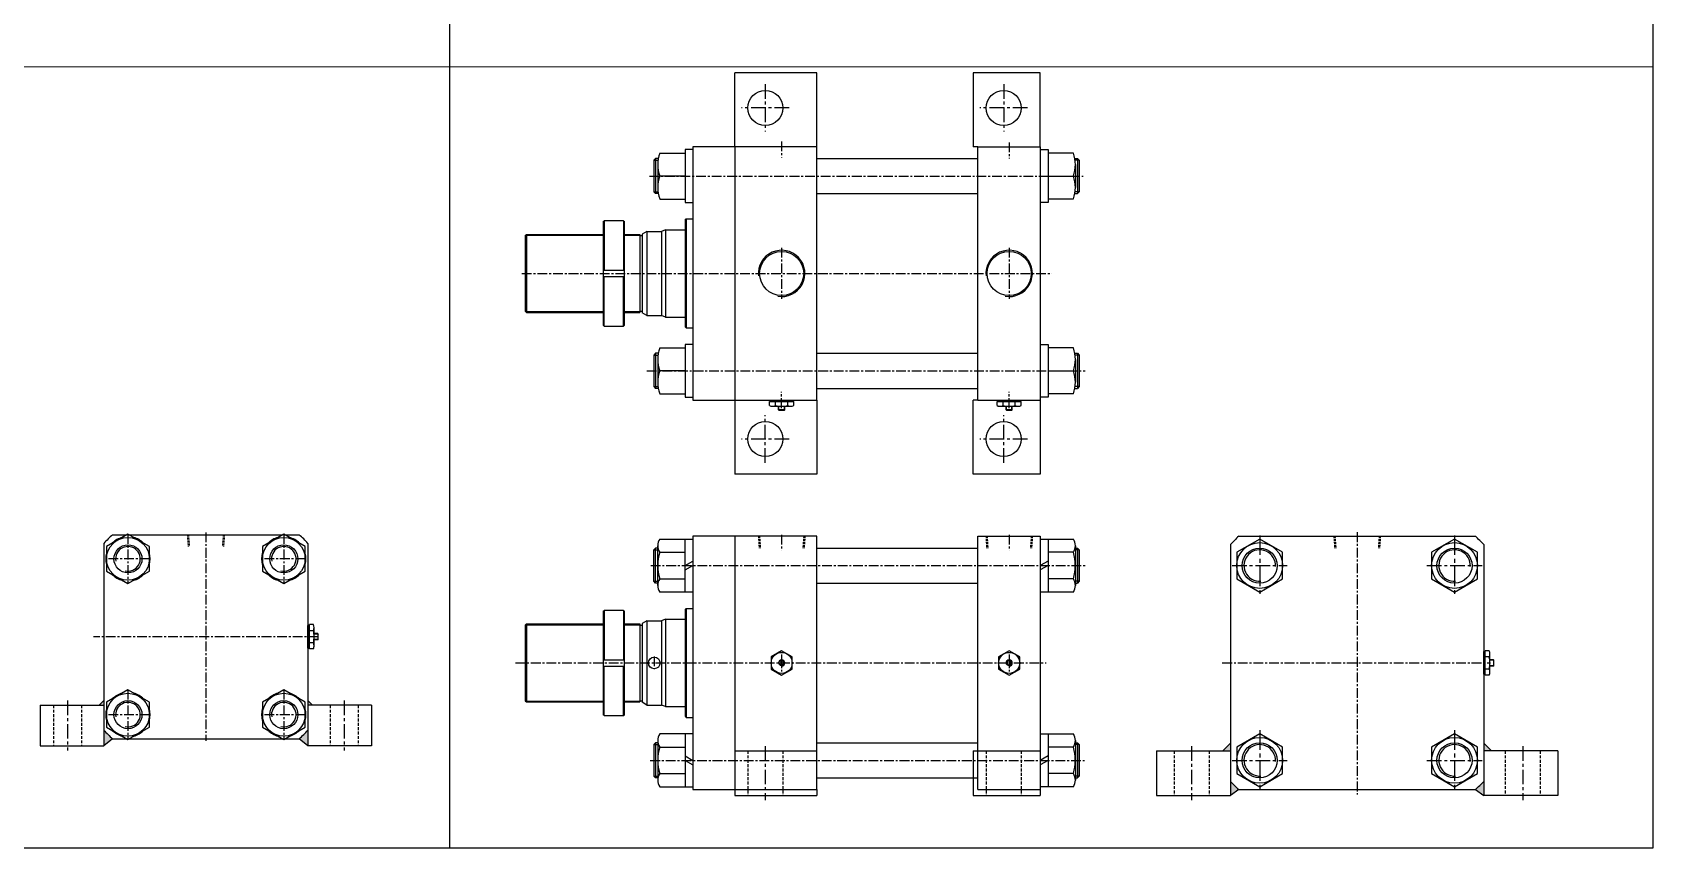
# Model space of a CAD drawing. Extents: x -819 to 7103, y -1 to 3511.
# Drawn here: x 5022 to 7103, y -1 to 1047 of the extents above; entities that cross this region are included whole.
import ezdxf

# ---------------------------------------------------------------- set-up
doc = ezdxf.new("R2010")
doc.units = 0
doc.header["$LTSCALE"] = 10
doc.header["$MEASUREMENT"] = 0
for name, pattern in [('CENTER', [2, 1.25, -0.25, 0.25, -0.25]), ('CENTERX2', [4, 2.5, -0.5, 0.5, -0.5]), ('HIDDEN', [0.375, 0.25, -0.125]), ('HIDDENX2', [0.75, 0.5, -0.25])]:
    doc.linetypes.add(name, pattern=pattern)
doc.layers.get('0').update_dxf_attribs({"linetype": 'CONTINUOUS'})
for name, color, linetype in [('CEN', 1, 'CENTERX2'), ('HID', 2, 'HIDDENX2'), ('ML', 7, 'CONTINUOUS')]:
    doc.layers.add(name, color=color, linetype=linetype)

msp = doc.modelspace()

# ---------------------------------------------------------------- hatches: boundary and pattern name
at = {"layer": 'ML'}
h = msp.add_hatch(color=256, dxfattribs=at)
h.paths.add_polyline_path([(5375.7, 189.1), (5375.7, 183.1), (5381.7, 183.1)])
h.paths.add_polyline_path([(5375.7, 151.3, -0.022376), (5364.4, 140.1), (5375.7, 131.1)])
h.paths.add_polyline_path([(5113.7, 151.3), (5113.7, 131.1), (5124.9, 140.1, -0.022376)])
h.paths.add_polyline_path([(5113.7, 189.1), (5107.7, 183.1), (5113.7, 183.1)])
h = msp.add_hatch(color=256, dxfattribs=at)
h.paths.add_polyline_path([(6884.8, 134.5), (6884.8, 124.5), (6894.8, 124.5)])
h.paths.add_polyline_path([(6884.8, 85.5, -0.01671), (6874.2, 75), (6884.8, 67.5)])
h.paths.add_polyline_path([(6570.3, 75, -0.01671), (6559.8, 85.5), (6559.8, 67.5)])
h.paths.add_polyline_path([(6559.8, 134.5), (6549.8, 124.5), (6559.8, 124.5)])

# ---------------------------------------------------------------- linework, layer by layer
at = {"color": 7, "linetype": 'Continuous'}
for p, q in [((5968.1, 567.9), (5968.1, 572.9)), ((5968.1, 572.9), (5974.4, 572.9)), ((5969.1, 572.9), (5969.1, 574.9)), ((5969.1, 574.9), (5998.3, 574.9)), ((5971.3, 566.9), (5996.1, 566.9)), ((5974.4, 572.9), (5999.3, 572.9)), ((5975.9, 567.9), (5975.9, 572.9)), ((5979.7, 567.1), (5979.7, 567.1)), ((5979.7, 562.4), (5979.7, 566.9)), ((5979.7, 562.4), (5980.2, 561.9)), ((5987.7, 562.4), (5979.7, 562.4)), ((5980.2, 561.9), (5987.2, 561.9)), ((5987.7, 562.4), (5987.2, 561.9)), ((5987.7, 562.4), (5987.7, 566.9)), ((5991.5, 567.9), (5991.5, 572.9)), ((5998.3, 572.9), (5998.3, 574.9)), ((5999.3, 567.9), (5999.3, 572.9)), ((6260.1, 567.9), (6260.1, 572.9)), ((6260.1, 572.9), (6266.4, 572.9)), ((6261.1, 572.9), (6261.1, 574.9)), ((6261.1, 574.9), (6290.3, 574.9)), ((6263.3, 566.9), (6288.1, 566.9)), ((6266.4, 572.9), (6291.3, 572.9)), ((6267.9, 567.9), (6267.9, 572.9)), ((6271.7, 567.1), (6271.7, 567.1)), ((6271.7, 562.4), (6271.7, 566.9)), ((6271.7, 562.4), (6272.2, 561.9)), ((6279.7, 562.4), (6271.7, 562.4)), ((6272.2, 561.9), (6279.2, 561.9)), ((6279.7, 562.4), (6279.2, 561.9)), ((6279.7, 562.4), (6279.7, 566.9)), ((6283.5, 567.9), (6283.5, 572.9)), ((6290.3, 572.9), (6290.3, 574.9)), ((6291.3, 567.9), (6291.3, 572.9)), ((5375.7, 256.5), (5375.7, 285.7)), ((5377.7, 285.7), (5375.7, 285.7)), ((5382.7, 286.7), (5377.7, 286.7)), ((5377.7, 261.8), (5377.7, 286.7)), ((5382.7, 278.9), (5377.7, 278.9)), ((5383.7, 258.7), (5383.7, 283.5)), ((5388.2, 275.1), (5383.7, 275.1)), ((5388.2, 275.1), (5388.7, 274.6)), ((5388.2, 275.1), (5388.2, 267.1)), ((5388.7, 267.6), (5388.7, 274.6)), ((5377.7, 256.5), (5375.7, 256.5)), ((5382.7, 263.3), (5377.7, 263.3)), ((5377.7, 255.5), (5377.7, 261.8)), ((5382.7, 255.5), (5377.7, 255.5)), ((5383.4, 267.1), (5383.4, 267.1)), ((5388.2, 267.1), (5383.7, 267.1)), ((5388.2, 267.1), (5388.7, 267.6)), ((6884.8, 222.9), (6884.8, 252.1)), ((6886.8, 252.1), (6884.8, 252.1)), ((6891.8, 253.1), (6886.8, 253.1)), ((6886.8, 228.3), (6886.8, 253.1)), ((6892.8, 225.1), (6892.8, 249.9)), ((6891.8, 245.3), (6886.8, 245.3)), ((6891.8, 229.7), (6886.8, 229.7)), ((6892.5, 233.5), (6892.5, 233.5)), ((6897.3, 241.5), (6892.8, 241.5)), ((6897.3, 233.5), (6892.8, 233.5)), ((6897.3, 241.5), (6897.8, 241)), ((6897.3, 241.5), (6897.3, 233.5)), ((6897.3, 233.5), (6897.8, 234)), ((6897.8, 234), (6897.8, 241)), ((6886.8, 222.9), (6884.8, 222.9)), ((6886.8, 221.9), (6886.8, 228.3)), ((6891.8, 221.9), (6886.8, 221.9))]:
    msp.add_line(p, q, dxfattribs=at)
for points in [[(5970.2, 229.7), (5983.7, 221.9), (5997.2, 229.7), (5997.2, 245.3), (5983.7, 253.1), (5970.2, 245.3)], [(6262.2, 229.7), (6275.7, 221.9), (6289.2, 229.7), (6289.2, 245.3), (6275.7, 253.1), (6262.2, 245.3)], [(5982.2, 240), (5980.8, 237.5), (5982.2, 235), (5985.1, 235), (5986.6, 237.5), (5985.1, 240)], [(6274.2, 240), (6272.8, 237.5), (6274.2, 235), (6277.1, 235), (6278.6, 237.5), (6277.1, 240)]]:
    msp.add_lwpolyline(points, close=True, dxfattribs=at)
for centre, radius in [((5983.7, 237.5), 13.5), ((6275.7, 237.5), 13.5), ((5983.7, 237.5), 3.5), ((6275.7, 237.5), 3.5)]:
    msp.add_circle(centre, radius, dxfattribs=at)
for centre, radius, start, end in [((5971.3, 572.5), 5.62, 235.6158, 270), ((5972, 575.1), 8.22, 241.7006, 298.2994), ((5983.7, 598.2), 31.3, 255.6172, 270.0141), ((5983.7, 598.2), 31.3, 269.9859, 284.3828), ((5995.4, 575.1), 8.22, 241.7006, 298.2994), ((6263.3, 572.5), 5.62, 235.6158, 270), ((6264, 575.1), 8.22, 241.7006, 298.2994), ((6275.7, 598.2), 31.3, 255.6172, 270.0141), ((6275.7, 598.2), 31.3, 269.9859, 284.3828), ((6287.4, 575.1), 8.22, 241.7006, 298.2994), ((5375.4, 282.8), 8.22, 331.7006, 28.2994), ((5352.3, 271.1), 31.3, 359.9859, 14.3828), ((5352.3, 271.1), 31.3, 345.6172, 0.0141), ((5375.4, 259.4), 8.22, 331.7006, 28.2994), ((5378, 258.7), 5.62, 325.6158, 0), ((6884.5, 249.2), 8.22, 331.7006, 28.2994), ((6861.4, 237.5), 31.3, 359.9859, 14.3828), ((6861.4, 237.5), 31.3, 345.6172, 0.0141), ((6884.5, 225.8), 8.22, 331.7006, 28.2994), ((6887.1, 225.1), 5.62, 325.6158, 0)]:
    msp.add_arc(centre, radius, start, end, dxfattribs=at)
at = {"layer": 'CEN', "color": 1, "linetype": 'CENTER', "ltscale": 1.5}
for p, q in [((5962.7, 980.4), (5962.7, 919.4)), ((6268.7, 980.4), (6268.7, 919.4)), ((5993.2, 949.9), (5932.2, 949.9)), ((6299.2, 949.9), (6238.2, 949.9)), ((5962.7, 494.4), (5962.7, 555.4)), ((6268.7, 494.4), (6268.7, 555.4)), ((5993.2, 524.9), (5932.2, 524.9)), ((6299.2, 524.9), (6238.2, 524.9)), ((5067.2, 189.1), (5067.2, 125.1)), ((5422.2, 189.1), (5422.2, 125.1)), ((5962.7, 130.5), (5962.7, 61.5)), ((6509.8, 130.5), (6509.8, 61.5)), ((6934.8, 130.5), (6934.8, 61.5))]:
    msp.add_line(p, q, dxfattribs=at)
at = {"layer": 'CEN', "color": 7, "linetype": 'Continuous', "ltscale": 1.5}
msp.add_line((6229.7, 124.5), (6229.7, 67.5), dxfattribs=at)
at = {"layer": 'HID', "color": 6, "linetype": 'HIDDEN', "ltscale": 1.5}
for p, q in [((5049.2, 183.1), (5049.2, 131.1)), ((5085.2, 183.1), (5085.2, 131.1)), ((5404.2, 183.1), (5404.2, 131.1)), ((5440.2, 183.1), (5440.2, 131.1)), ((5940.2, 124.5), (5940.2, 67.5)), ((5985.2, 124.5), (5985.2, 67.5)), ((6246.2, 124.5), (6246.2, 67.5)), ((6291.2, 124.5), (6291.2, 67.5)), ((6487.3, 124.5), (6487.3, 67.5)), ((6532.3, 124.5), (6532.3, 67.5)), ((6912.3, 124.5), (6912.3, 67.5)), ((6957.3, 124.5), (6957.3, 67.5))]:
    msp.add_line(p, q, dxfattribs=at)
at = {"layer": 'ML'}
for p, q in [((6028.7, 994.9), (5923.7, 994.9)), ((5923.7, 899.9), (5923.7, 994.9)), ((6028.7, 899.9), (6028.7, 994.9)), ((6315.7, 994.9), (6229.7, 994.9)), ((6229.7, 994.9), (6229.7, 899.9)), ((6315.7, 899.9), (6315.7, 994.9)), ((5859.7, 896.4), (5859.7, 828.4)), ((5869.7, 896.4), (5859.7, 896.4)), ((6028.7, 899.9), (5869.7, 899.9)), ((5869.7, 899.9), (5869.7, 574.9)), ((5923.7, 899.9), (5923.7, 574.9)), ((6028.7, 574.9), (6028.7, 899.9)), ((6235.7, 899.9), (6229.7, 899.9)), ((6235.7, 574.9), (6235.7, 899.9)), ((6235.7, 899.9), (6315.7, 899.9)), ((6315.7, 899.9), (6315.7, 574.9)), ((6315.7, 896.4), (6325.7, 896.4)), ((6325.7, 896.4), (6325.7, 828.4)), ((5821.9, 884.9), (5819.7, 882.6)), ((5819.7, 882.6), (5819.7, 842.1)), ((5821.9, 884.9), (5821.9, 839.9)), ((5825.4, 884.9), (5821.9, 884.9)), ((5824.7, 877.1), (5824.7, 847.7)), ((5827.2, 891.8), (5859.7, 891.8)), ((6358.2, 891.8), (6325.7, 891.8)), ((6360, 884.9), (6363.4, 884.9)), ((6360.7, 877.1), (6360.7, 847.7)), ((6363.4, 884.9), (6363.4, 839.9)), ((6363.4, 884.9), (6365.7, 882.6)), ((6365.7, 882.6), (6365.7, 842.1)), ((5859.7, 862.4), (5827.2, 862.4)), ((6325.7, 862.4), (6358.2, 862.4)), ((5819.7, 842.1), (5821.9, 839.9)), ((5825.4, 839.9), (5821.9, 839.9)), ((5827.2, 832.9), (5859.7, 832.9)), ((6358.2, 832.9), (6325.7, 832.9)), ((6360, 839.9), (6363.4, 839.9)), ((6365.7, 842.1), (6363.4, 839.9)), ((5859.7, 828.4), (5869.7, 828.4)), ((6325.7, 828.4), (6315.7, 828.4)), ((5754.8, 803.9), (5755.8, 804.9)), ((5754.8, 803.9), (5754.8, 670.9)), ((5755.8, 804.9), (5755.8, 741.4)), ((5780.8, 804.9), (5755.8, 804.9)), ((5780.8, 804.9), (5780.8, 741.4)), ((5780.8, 804.9), (5781.8, 803.9)), ((5781.8, 670.9), (5781.8, 803.9)), ((5810.7, 791.4), (5804.7, 787.9)), ((5810.7, 791.4), (5810.7, 683.4)), ((5810.7, 791.4), (5829.7, 791.4)), ((5834.7, 793.4), (5829.7, 791.4)), ((5829.7, 791.4), (5829.7, 683.4)), ((5834.7, 793.4), (5834.7, 681.4)), ((5834.7, 793.4), (5859.7, 793.4)), ((5859.7, 805.9), (5861.2, 807.4)), ((5859.7, 805.9), (5859.7, 668.9)), ((5861.2, 807.4), (5861.2, 667.4)), ((5861.2, 807.4), (5869.7, 807.4)), ((5654.7, 785.9), (5656.2, 787.4)), ((5654.7, 785.9), (5654.7, 688.9)), ((5656.2, 787.4), (5754.8, 787.4)), ((5656.2, 787.4), (5656.2, 687.4)), ((5781.8, 787.4), (5801.7, 787.4)), ((5801.7, 787.4), (5801.7, 687.4)), ((5801.7, 785.9), (5804.7, 785.9)), ((5804.7, 787.9), (5804.7, 686.8)), ((5754.8, 741.4), (5781.8, 741.4)), ((5754.8, 733.4), (5781.8, 733.4)), ((5755.8, 669.9), (5755.8, 733.4)), ((5780.8, 669.9), (5780.8, 733.4)), ((5654.7, 688.9), (5656.2, 687.4)), ((5656.2, 687.4), (5754.8, 687.4)), ((5781.8, 687.4), (5801.7, 687.4)), ((5801.7, 688.9), (5804.7, 688.9)), ((5810.7, 683.4), (5804.7, 686.8)), ((5755.8, 669.9), (5754.8, 670.9)), ((5755.8, 669.9), (5780.8, 669.9)), ((5780.8, 669.9), (5781.8, 670.9)), ((5810.7, 683.4), (5829.7, 683.4)), ((5834.7, 681.4), (5829.7, 683.4)), ((5834.7, 681.4), (5859.7, 681.4)), ((5859.7, 668.9), (5861.2, 667.4)), ((5861.2, 667.4), (5869.7, 667.4)), ((5859.7, 646.4), (5859.7, 578.4)), ((5869.7, 646.4), (5859.7, 646.4)), ((6315.7, 646.4), (6325.7, 646.4)), ((6325.7, 646.4), (6325.7, 578.4)), ((5821.9, 634.9), (5819.7, 632.6)), ((5819.7, 632.6), (5819.7, 592.1)), ((5821.9, 634.9), (5821.9, 589.9)), ((5825.4, 634.9), (5821.9, 634.9)), ((5824.7, 627.1), (5824.7, 597.7)), ((5827.2, 641.8), (5859.7, 641.8)), ((6358.2, 641.8), (6325.7, 641.8)), ((6360, 634.9), (6363.4, 634.9)), ((6360.7, 627.1), (6360.7, 597.7)), ((6363.4, 634.9), (6363.4, 589.9)), ((6363.4, 634.9), (6365.7, 632.6)), ((6365.7, 632.6), (6365.7, 592.1)), ((5859.7, 612.4), (5827.2, 612.4)), ((6325.7, 612.4), (6358.2, 612.4)), ((5819.7, 592.1), (5821.9, 589.9)), ((5825.4, 589.9), (5821.9, 589.9)), ((5827.2, 582.9), (5859.7, 582.9)), ((6358.2, 582.9), (6325.7, 582.9)), ((6360, 589.9), (6363.4, 589.9)), ((6365.7, 592.1), (6363.4, 589.9)), ((5859.7, 578.4), (5869.7, 578.4)), ((5869.7, 574.9), (6028.7, 574.9)), ((5923.7, 574.9), (5923.7, 479.9)), ((6028.7, 574.9), (6028.7, 479.9)), ((6229.7, 479.9), (6229.7, 574.9)), ((6235.7, 574.9), (6229.7, 574.9)), ((6235.7, 574.9), (6315.7, 574.9)), ((6325.7, 578.4), (6315.7, 578.4)), ((6315.7, 574.9), (6315.7, 479.9)), ((6028.7, 479.9), (5923.7, 479.9)), ((6315.7, 479.9), (6229.7, 479.9)), ((5124.9, 402.1), (5143.3, 402.1)), ((5146, 402.1), (5343.3, 402.1)), ((5346, 402.1), (5364.4, 402.1)), ((5827.2, 396.5), (5869.7, 396.5)), ((5859.7, 328.5), (5859.7, 396.5)), ((6028.7, 400), (5869.7, 400)), ((5869.7, 400), (5869.7, 75)), ((5923.7, 400), (5923.7, 75)), ((6028.7, 400), (5923.7, 400)), ((6028.7, 75), (6028.7, 400)), ((6235.7, 75), (6235.7, 400)), ((6235.7, 400), (6315.7, 400)), ((6315.7, 400), (6315.7, 75)), ((6315.7, 396.5), (6358.2, 396.5)), ((6325.7, 396.5), (6325.7, 328.5)), ((6570.3, 400), (6874.2, 400)), ((5113.7, 390.8), (5113.7, 151.3)), ((5113.7, 390.8), (5113.7, 131.1)), ((5375.7, 390.8), (5375.7, 151.3)), ((5375.7, 390.8), (5375.7, 131.1)), ((5819.7, 382.8), (5821.9, 385)), ((5819.7, 342.3), (5819.7, 382.8)), ((5821.9, 340), (5821.9, 385)), ((5824.7, 385), (5821.9, 385)), ((5824.7, 337), (5824.7, 388)), ((5827.2, 379.5), (5859.7, 379.5)), ((6358.2, 379.5), (6325.7, 379.5)), ((6360.7, 388), (6360.7, 337)), ((6360.7, 385), (6363.4, 385)), ((6363.4, 385), (6363.4, 340)), ((6363.4, 385), (6365.7, 382.8)), ((6365.7, 382.8), (6365.7, 342.3)), ((6559.8, 389.5), (6559.8, 85.5)), ((6559.8, 389.5), (6559.8, 67.5)), ((6884.8, 389.5), (6884.8, 85.5)), ((6884.8, 389.5), (6884.8, 67.5)), ((5859.7, 362.5), (5869.7, 368.3)), ((5859.7, 356.8), (5869.7, 362.5)), ((6325.7, 368.3), (6315.7, 362.5)), ((6325.7, 362.5), (6315.7, 356.8)), ((5821.9, 340), (5819.7, 342.3)), ((5824.7, 340), (5821.9, 340)), ((5827.2, 345.5), (5859.7, 345.5)), ((6358.2, 345.5), (6325.7, 345.5)), ((6360.7, 340), (6363.4, 340)), ((6365.7, 342.3), (6363.4, 340)), ((5869.7, 328.5), (5827.2, 328.5)), ((6358.2, 328.5), (6315.7, 328.5)), ((5754.8, 304), (5755.8, 305)), ((5754.8, 304), (5754.8, 171)), ((5755.8, 305), (5755.8, 241.5)), ((5780.8, 305), (5755.8, 305)), ((5780.8, 305), (5780.8, 241.5)), ((5780.8, 305), (5781.8, 304)), ((5781.8, 171), (5781.8, 304)), ((5810.7, 291.5), (5804.7, 288.1)), ((5810.7, 291.5), (5829.7, 291.5)), ((5810.7, 291.5), (5810.7, 183.5)), ((5834.7, 293.5), (5829.7, 291.5)), ((5829.7, 291.5), (5829.7, 183.5)), ((5834.7, 293.5), (5859.7, 293.5)), ((5834.7, 293.5), (5834.7, 181.5)), ((5859.7, 306), (5861.2, 307.5)), ((5859.7, 306), (5859.7, 169)), ((5861.2, 307.5), (5861.2, 167.5)), ((5861.2, 307.5), (5869.7, 307.5)), ((5654.7, 286), (5656.2, 287.5)), ((5654.7, 286), (5654.7, 189)), ((5656.2, 287.5), (5754.8, 287.5)), ((5656.2, 287.5), (5656.2, 187.5)), ((5781.8, 287.5), (5801.7, 287.5)), ((5801.7, 287.5), (5801.7, 187.5)), ((5801.7, 286), (5804.7, 286)), ((5804.7, 288.1), (5804.7, 187)), ((5754.8, 241.5), (5781.8, 241.5)), ((5754.8, 233.5), (5781.8, 233.5)), ((5755.8, 170), (5755.8, 233.5)), ((5780.8, 170), (5780.8, 233.5)), ((5113.7, 189.1), (5107.7, 183.1)), ((5375.7, 189.1), (5381.7, 183.1)), ((5654.7, 189), (5656.2, 187.5)), ((5656.2, 187.5), (5754.8, 187.5)), ((5781.8, 187.5), (5801.7, 187.5)), ((5801.7, 189), (5804.7, 189)), ((5032.2, 183.1), (5113.7, 183.1)), ((5032.2, 183.1), (5032.2, 131.1)), ((5457.2, 183.1), (5375.7, 183.1)), ((5457.2, 183.1), (5457.2, 131.1)), ((5755.8, 170), (5754.8, 171)), ((5755.8, 170), (5780.8, 170)), ((5780.8, 170), (5781.8, 171)), ((5810.7, 183.5), (5804.7, 187)), ((5810.7, 183.5), (5829.7, 183.5)), ((5834.7, 181.5), (5829.7, 183.5)), ((5834.7, 181.5), (5859.7, 181.5)), ((5859.7, 169), (5861.2, 167.5)), ((5861.2, 167.5), (5869.7, 167.5)), ((5869.7, 146.5), (5827.2, 146.5)), ((5859.7, 146.5), (5859.7, 78.5)), ((6315.7, 146.5), (6358.2, 146.5)), ((6325.7, 146.5), (6325.7, 78.5)), ((5032.2, 131.1), (5113.7, 131.1)), ((5124.9, 140.1), (5113.7, 131.1)), ((5124.9, 140.1), (5143.3, 140.1)), ((5146, 140.1), (5343.3, 140.1)), ((5346, 140.1), (5364.4, 140.1)), ((5375.7, 131.1), (5364.4, 140.1)), ((5457.2, 131.1), (5375.7, 131.1)), ((5821.9, 135), (5819.7, 132.8)), ((5819.7, 132.8), (5819.7, 92.3)), ((5821.9, 135), (5821.9, 90)), ((5824.7, 135), (5821.9, 135)), ((5824.7, 138), (5824.7, 87)), ((5827.2, 129.5), (5859.7, 129.5)), ((6358.2, 129.5), (6325.7, 129.5)), ((6360.7, 138), (6360.7, 87)), ((6360.7, 135), (6363.4, 135)), ((6363.4, 135), (6363.4, 90)), ((6363.4, 135), (6365.7, 132.8)), ((6365.7, 132.8), (6365.7, 92.3)), ((6559.8, 134.5), (6549.8, 124.5)), ((6894.8, 124.5), (6884.8, 134.5)), ((5859.7, 118.3), (5869.7, 112.5)), ((5859.7, 112.5), (5869.7, 106.8)), ((5923.7, 124.5), (6028.7, 124.5)), ((6229.7, 124.5), (6315.7, 124.5)), ((6325.7, 118.3), (6315.7, 112.5)), ((6325.7, 112.5), (6315.7, 106.8)), ((6464.8, 124.5), (6464.8, 67.5)), ((6464.8, 124.5), (6559.8, 124.5)), ((6979.8, 124.5), (6884.8, 124.5)), ((6979.8, 124.5), (6979.8, 67.5)), ((5819.7, 92.3), (5821.9, 90)), ((5824.7, 90), (5821.9, 90)), ((5827.2, 95.5), (5859.7, 95.5)), ((6358.2, 95.5), (6325.7, 95.5)), ((6360.7, 90), (6363.4, 90)), ((6365.7, 92.3), (6363.4, 90)), ((5827.2, 78.5), (5869.7, 78.5)), ((5869.7, 75), (6028.7, 75)), ((5923.7, 75), (5923.7, 67.5)), ((5923.7, 67.5), (6028.7, 67.5)), ((6028.7, 75), (6028.7, 67.5)), ((6229.7, 67.5), (6315.7, 67.5)), ((6235.7, 75), (6315.7, 75)), ((6358.2, 78.5), (6315.7, 78.5)), ((6315.7, 75), (6315.7, 67.5)), ((6464.8, 67.5), (6559.8, 67.5)), ((6570.3, 75), (6559.8, 67.5)), ((6570.3, 75), (6874.2, 75)), ((6874.2, 75), (6884.8, 67.5)), ((6979.8, 67.5), (6884.8, 67.5)), ((0, 0), (7102.1, 0))]:
    msp.add_line(p, q, dxfattribs=at)
at = {"layer": 'ML', "color": 1, "linetype": 'CENTER'}
for p, q in [((5983.7, 906.8), (5983.7, 886.3)), ((5983.7, 906.8), (5983.7, 886.3)), ((6275.7, 905.6), (6275.7, 885.1)), ((6275.7, 905.6), (6275.7, 885.1)), ((5813.9, 862.4), (6370.7, 862.4)), ((5983.7, 770.2), (5983.7, 704.6)), ((6275.7, 770.2), (6275.7, 704.6)), ((5650.3, 737.4), (6330.6, 737.4)), ((5810.7, 612.4), (6373.2, 612.4)), ((5983.7, 564.9), (5983.7, 585.3)), ((5983.7, 564.6), (5983.7, 585.3)), ((6275.7, 564.9), (6275.7, 585.3)), ((6275.7, 564.6), (6275.7, 585.3)), ((5144.7, 402.9), (5144.7, 339.2)), ((5244.7, 405.1), (5244.7, 137.6)), ((5344.7, 402.9), (5344.7, 339.2)), ((5983.7, 402), (5983.7, 381.6)), ((6275.7, 402), (6275.7, 381.6)), ((6722.3, 405.2), (6722.3, 68.5)), ((5172.3, 371.1), (5117, 371.1)), ((5372.3, 371.1), (5317, 371.1)), ((5815.6, 362.5), (6375.4, 362.5)), ((5388.8, 271.1), (5100.6, 271.1)), ((5641.9, 237.5), (6323.2, 237.5)), ((5820.2, 245.8), (5820.2, 229.3)), ((5983.7, 248.5), (5983.7, 226.5)), ((6275.7, 248.5), (6275.7, 226.5)), ((6549.3, 237.5), (6893.4, 237.5)), ((5144.7, 202.9), (5144.7, 139.2)), ((5344.7, 202.9), (5344.7, 139.2)), ((5172.3, 171.1), (5117, 171.1)), ((5372.3, 171.1), (5317, 171.1)), ((5815.1, 112.5), (6373.2, 112.5))]:
    msp.add_line(p, q, dxfattribs=at)
at = {"layer": 'ML', "color": 2}
for p, q in [((5819.7, 882.6), (5825, 882.6)), ((6365.7, 882.6), (6360.3, 882.6)), ((5819.7, 842.1), (5825, 842.1)), ((6365.7, 842.1), (6360.3, 842.1)), ((5655.2, 786.4), (5754.8, 786.4)), ((5781.8, 786.4), (5801.7, 786.4)), ((5655.2, 688.4), (5754.8, 688.4)), ((5781.8, 688.4), (5801.7, 688.4)), ((5819.7, 632.6), (5825, 632.6)), ((6365.7, 632.6), (6360.3, 632.6)), ((5819.7, 592.1), (5825, 592.1)), ((6365.7, 592.1), (6360.3, 592.1)), ((5980.2, 567.1), (5980.2, 567.1)), ((5980.2, 561.9), (5980.2, 566.9)), ((5987.2, 561.9), (5987.2, 566.9)), ((6272.2, 567.1), (6272.2, 567.1)), ((6272.2, 561.9), (6272.2, 566.9)), ((6279.2, 561.9), (6279.2, 566.9)), ((5819.7, 382.8), (5824.7, 382.8)), ((6365.7, 382.8), (6360.7, 382.8)), ((5819.7, 342.3), (5824.7, 342.3)), ((6365.7, 342.3), (6360.7, 342.3)), ((5388.7, 274.6), (5383.7, 274.6)), ((5655.2, 286.5), (5754.8, 286.5)), ((5781.8, 286.5), (5801.7, 286.5)), ((5383.5, 267.6), (5383.5, 267.6)), ((5388.7, 267.6), (5383.7, 267.6)), ((6892.6, 234), (6892.6, 234)), ((6897.8, 241), (6892.8, 241)), ((6897.8, 234), (6892.8, 234)), ((5655.2, 188.5), (5754.8, 188.5)), ((5781.8, 188.5), (5801.7, 188.5)), ((5819.7, 132.8), (5824.7, 132.8)), ((6365.7, 132.8), (6360.7, 132.8)), ((5819.7, 92.3), (5824.7, 92.3)), ((6365.7, 92.3), (6360.7, 92.3))]:
    msp.add_line(p, q, dxfattribs=at)
at = {"layer": 'ML', "color": 7, "linetype": 'Continuous'}
for p, q in [((6028.7, 884.9), (6235.7, 884.9)), ((6028.7, 839.9), (6235.7, 839.9)), ((6028.7, 634.9), (6235.7, 634.9)), ((6028.7, 589.9), (6235.7, 589.9)), ((6028.7, 385), (6235.7, 385)), ((6028.7, 340), (6235.7, 340)), ((6028.7, 135), (6235.7, 135)), ((6028.7, 90), (6235.7, 90))]:
    msp.add_line(p, q, dxfattribs=at)
at = {"layer": 'ML', "color": 6, "linetype": 'HIDDEN'}
for p, q in [((5220.7, 402.1), (5222.1, 387.1)), ((5222.2, 402.1), (5223.5, 387.1)), ((5267.1, 402.1), (5265.8, 387.1)), ((5268.6, 402.1), (5267.2, 387.1)), ((5953.9, 400), (5954.8, 385)), ((5955.3, 400), (5956.3, 385)), ((6012, 400), (6011, 385)), ((6013.5, 400), (6012.5, 385)), ((6245.9, 400), (6246.8, 385)), ((6247.3, 400), (6248.3, 385)), ((6304, 400), (6303, 385)), ((6305.5, 400), (6304.5, 385)), ((6692.4, 400), (6693.4, 385)), ((6693.9, 400), (6694.9, 385)), ((6750.6, 400), (6749.6, 385)), ((6752.1, 400), (6751.1, 385))]:
    msp.add_line(p, q, dxfattribs=at)
at = {"layer": 'ML', "color": 1, "linetype": 'CENTER', "ltscale": 2}
for p, q in [((6597.3, 401.1), (6597.3, 323.9)), ((6847.3, 401.1), (6847.3, 323.9)), ((6597.3, 151.1), (6597.3, 73.9)), ((6847.3, 151.1), (6847.3, 73.9))]:
    msp.add_line(p, q, dxfattribs=at)
at = {"layer": 'ML', "color": 1, "linetype": 'CENTER', "ltscale": 1.5}
for p, q in [((6561.8, 362.5), (6632.7, 362.5)), ((6811.8, 362.5), (6882.7, 362.5)), ((6561.8, 112.5), (6632.7, 112.5)), ((6811.8, 112.5), (6882.7, 112.5))]:
    msp.add_line(p, q, dxfattribs=at)
at = {"layer": 'ML', "const_width": 1.5}
for points in [[(5557.5, 2155.1), (5557.5, 0)], [(7102.1, 2005.1), (7102.1, 0)], [(0, 1002.5), (5557.5, 1002.5)], [(5557.5, 1002.5), (7102.1, 1002.5)]]:
    msp.add_lwpolyline(points, dxfattribs=at)
at = {"layer": 'ML'}
for points in [[(5117.2, 387), (5117.2, 355.2), (5144.7, 339.3), (5172.2, 355.2), (5172.2, 387), (5144.7, 402.8), (5117.2, 387)], [(5317.2, 387), (5317.2, 355.2), (5344.7, 339.3), (5372.2, 355.2), (5372.2, 387), (5344.7, 402.8), (5317.2, 387)], [(5117.2, 187), (5117.2, 155.2), (5144.7, 139.3), (5172.2, 155.2), (5172.2, 187), (5144.7, 202.8), (5117.2, 187)], [(5317.2, 187), (5317.2, 155.2), (5344.7, 139.3), (5372.2, 155.2), (5372.2, 187), (5344.7, 202.8), (5317.2, 187)]]:
    msp.add_lwpolyline(points, dxfattribs=at)
for points in [[(6597.3, 396.5), (6567.8, 379.5), (6567.8, 345.5), (6597.3, 328.5), (6626.7, 345.5), (6626.7, 379.5)], [(6847.3, 396.5), (6817.8, 379.5), (6817.8, 345.5), (6847.3, 328.5), (6876.7, 345.5), (6876.7, 379.5)], [(6597.3, 146.5), (6567.8, 129.5), (6567.8, 95.5), (6597.3, 78.5), (6626.7, 95.5), (6626.7, 129.5)], [(6847.3, 146.5), (6817.8, 129.5), (6817.8, 95.5), (6847.3, 78.5), (6876.7, 95.5), (6876.7, 129.5)]]:
    msp.add_lwpolyline(points, close=True, dxfattribs=at)
for centre, radius in [((5962.7, 949.9), 22.5), ((6268.7, 949.9), 22.5), ((5983.7, 737.4), 28.3), ((6275.7, 737.4), 28.3), ((5962.7, 524.9), 22.5), ((6268.7, 524.9), 22.5), ((5144.7, 371.1), 27.5), ((5344.7, 371.1), 27.5), ((5144.7, 371.1), 18), ((5344.7, 371.1), 18), ((6597.3, 362.5), 29.4), ((6597.3, 362.5), 22.5), ((6847.3, 362.5), 29.4), ((6847.3, 362.5), 22.5), ((5820.2, 237.5), 7.5), ((5144.7, 171.1), 27.5), ((5144.7, 171.1), 18), ((5344.7, 171.1), 27.5), ((5344.7, 171.1), 18), ((6597.3, 112.5), 29.4), ((6597.3, 112.5), 22.5), ((6847.3, 112.5), 29.4), ((6847.3, 112.5), 22.5)]:
    msp.add_circle(centre, radius, dxfattribs=at)
for centre, radius, start, end in [((5869.3, 877.1), 44.6, 160.7252, 199.2748), ((6316.1, 877.1), 44.6, 340.7252, 19.2748), ((5869.3, 847.7), 44.6, 160.7252, 199.2748), ((6316.1, 847.7), 44.6, 340.7252, 19.2748), ((5869.3, 627.1), 44.6, 160.7252, 199.2748), ((6316.1, 627.1), 44.6, 340.7252, 19.2748), ((5869.3, 597.7), 44.6, 160.7252, 199.2748), ((6316.1, 597.7), 44.6, 340.7252, 19.2748), ((5244.7, 271.1), 177.5, 132.4363, 137.5637), ((5144.7, 371.1), 28.5, 105.1518, 134.8482), ((5144.7, 371.1), 28.5, 45.1518, 74.8482), ((5344.7, 371.1), 28.5, 105.1518, 134.8482), ((5344.7, 371.1), 28.5, 45.1518, 74.8482), ((5244.7, 271.1), 177.5, 42.4363, 47.5637), ((5840.4, 388), 15.7, 147.2209, 212.7791), ((6345, 388), 15.7, 327.2209, 32.7791), ((6722.3, 237.5), 222.5, 133.0853, 136.9147), ((6722.3, 237.5), 222.5, 43.0853, 46.9147), ((5144.7, 371.1), 28.5, 165.1518, 194.8482), ((5144.7, 371.1), 28.5, 345.1518, 14.8482), ((5344.7, 371.1), 28.5, 165.1518, 194.8482), ((5344.7, 371.1), 28.5, 345.1518, 14.8482), ((5883.7, 362.5), 59, 163.2682, 196.7318), ((6301.6, 362.5), 59, 343.2682, 16.7318), ((5144.7, 371.1), 28.5, 225.1518, 254.8482), ((5144.7, 371.1), 28.5, 285.1518, 314.8482), ((5344.7, 371.1), 28.5, 225.1518, 254.8482), ((5344.7, 371.1), 28.5, 285.1518, 314.8482), ((5840.4, 337), 15.7, 147.2209, 212.7791), ((6345, 337), 15.7, 327.2209, 32.7791), ((5144.7, 171.1), 28.5, 105.1518, 134.8482), ((5144.7, 171.1), 28.5, 45.1518, 74.8482), ((5344.7, 171.1), 28.5, 105.1518, 134.8482), ((5344.7, 171.1), 28.5, 45.1518, 74.8482), ((5144.7, 171.1), 28.5, 165.1518, 194.8482), ((5144.7, 171.1), 28.5, 345.1518, 14.8482), ((5344.7, 171.1), 28.5, 165.1518, 194.8482), ((5344.7, 171.1), 28.5, 345.1518, 14.8482), ((5244.7, 271.1), 177.5, 222.4363, 227.5637), ((5244.7, 271.1), 177.5, 222.4363, 227.5637), ((5244.7, 271.1), 177.5, 222.4363, 227.5637), ((5144.7, 171.1), 28.5, 225.1518, 254.8482), ((5144.7, 171.1), 28.5, 285.1518, 314.8482), ((5344.7, 171.1), 28.5, 225.1518, 254.8482), ((5344.7, 171.1), 28.5, 285.1518, 314.8482), ((5244.7, 271.1), 177.5, 312.4363, 317.5637), ((5840.4, 138), 15.7, 147.2209, 212.7791), ((6345, 138), 15.7, 327.2209, 32.7791), ((5883.7, 112.5), 59, 163.2682, 196.7318), ((6301.6, 112.5), 59, 343.2682, 16.7318), ((5840.4, 87), 15.7, 147.2209, 212.7791), ((6345, 87), 15.7, 327.2209, 32.7791), ((6722.3, 237.5), 222.5, 223.0853, 226.9147), ((6722.3, 237.5), 222.5, 313.0853, 316.9147)]:
    msp.add_arc(centre, radius, start, end, dxfattribs=at)
at = {"layer": 'ML', "color": 2}
for centre, radius, start, end in [((5983.7, 737.4), 29.8, 260.1793, 185.8112), ((6275.7, 737.4), 29.8, 260.1793, 185.8112), ((5144.7, 371.1), 15.8, 256.4249, 190.606), ((5344.7, 371.1), 15.8, 256.4249, 190.606), ((6597.3, 362.5), 20.2, 356.0356, 273.9644), ((6847.3, 362.5), 20.2, 356.0356, 273.9644), ((5983.7, 237.5), 4, 270, 180), ((6275.7, 237.5), 4, 270, 180), ((5144.7, 171.1), 15.8, 256.4249, 190.606), ((5344.7, 171.1), 15.8, 256.4249, 190.606), ((6597.3, 112.5), 20.2, 356.0356, 273.9644), ((6847.3, 112.5), 20.2, 356.0356, 273.9644)]:
    msp.add_arc(centre, radius, start, end, dxfattribs=at)

doc.saveas('drawing.dxf')
